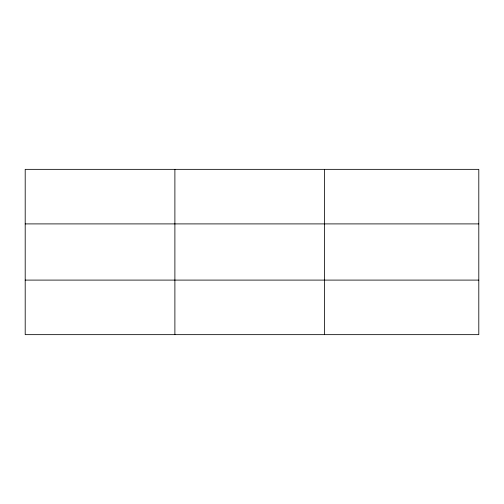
<?xml version="1.0" encoding="UTF-8"?>
<svg xmlns="http://www.w3.org/2000/svg" width="504" height="504" viewBox="0 0 504 504"><rect width="100%" height="100%" fill="white"/><g stroke="black" fill="none" stroke-linecap="round" stroke-linejoin="round"><path stroke-width="0.76" d="M174.888 169.35L174.888 334.65M324.576 169.35L324.576 334.65M478.8 280.098L478.8 334.65L25.2 334.65L25.2 169.35L478.8 169.35L478.8 280.098L25.2 280.098M25.2 223.902L478.8 223.902"/></g></svg>
